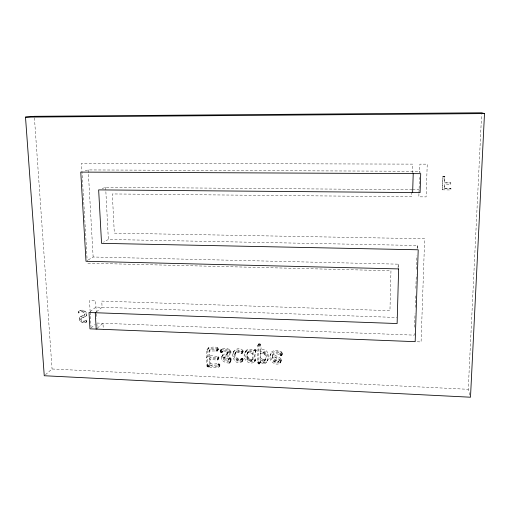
<?xml version="1.0" encoding="UTF-8"?>
<svg xmlns="http://www.w3.org/2000/svg" width="510" height="510" viewBox="0 0 510 510"><rect width="100%" height="100%" fill="white"/><g stroke="black" fill="none" stroke-linecap="round" stroke-linejoin="round"><path stroke-width="0.38" stroke-dasharray="2.55 1.91" d="M81.683 317.73L85.642 316.544L81.683 317.73L80.733 319.4L81.466 320.745L83.219 321.313L84.998 321.007L86.655 320.025L86.77 321.874L83.2 322.645L80.363 321.58L79.241 319.859L79.458 317.513L80.733 316.359L83.825 315.543L80.733 316.359M86.77 321.874C83.187 324.468 77.609 320.229 79.751 317.105M260.081 359.378L260.157 353.94L260.75 352.633C266.233 349.994 268.005 357.95 264.594 360.984L262.624 361.042L260.081 359.378L260.667 358.045L260.75 352.633M398.081 268.139L398.195 264.161L93.139 257.008L87.943 260.113M414.375 333.553L414.324 335.14L96.874 323.047M414.579 327.21L415.019 313.72M415.229 307.371L415.644 294.678M415.848 288.335L416.294 274.845M416.472 269.293L416.912 255.803M417.148 248.663L417.25 245.488L108.362 239.464L103.594 242.173M418.939 193.692L418.837 196.828L426.105 196.898L427.24 164.156L419.908 164.137L419.622 172.833M418.965 192.907L419.475 177.454M442.986 176.275L442.501 189.905L442.986 176.275L444.892 176.352L444.637 182.899L450.885 182.937L444.592 182.829L444.847 176.288M442.457 189.828L450.865 189.969L450.936 188.369L444.376 188.247L444.529 184.429L450.821 184.543L450.834 182.867M444.42 188.317L444.529 184.429M444.376 188.247L450.885 188.292L450.865 189.969M469.882 395.052L468.244 389.302L481.606 114.374M208.896 356.783L208.998 351.001L217.464 350.956C221.805 345.646 210.611 346.978 208.208 347.967L206.582 350.867L206.499 357.81L207.041 366.327L207.634 367.022L208.966 366.837C212.16 367.646 215.947 368.52 218.994 366.926L219.172 366.276C217.489 363.145 212.122 367.104 209.355 364.58L209.113 359.11L209.935 357.797L217.764 358.823L218.612 358.543L218.937 357.714L218.65 356.904L217.84 356.522L209.718 355.476L208.896 356.783L217.528 357.975L218.076 359.505L216.973 360.143L209.113 359.11M209.355 364.58L210.177 363.241L209.935 357.797M210.177 363.241C212.931 365.753 218.274 361.807 219.95 364.93L219.778 365.574C216.737 367.162 212.97 366.295 209.795 365.485L208.469 365.67L207.78 364.395L207.251 350.893L208.208 347.967M253.075 352.595L252.45 353.895L252.437 360.704C244.29 363.464 245.374 346.156 253.075 352.595L253.062 359.365L252.437 360.704M234.715 354.412C234.249 358.122 237.966 362.623 241.542 359.626L242.505 360.36L242.48 361.227C240.637 363.203 236.895 363.298 235.161 361.08A11.513 10.736 29.9 0 1 232.993 357.389C230.035 351.154 239.451 345.111 243.327 351.129L242.352 353.181L241.6 353.487C239.636 351.868 235.454 351.269 234.715 354.412C235.339 350.733 239.636 349.847 242.275 352.187L243.257 351.537M235.422 353.111C234.957 356.802 238.654 361.284 242.218 358.3L243.257 359.435L242.48 361.227M85.457 316.691C88.128 314.982 86.247 310.826 83.455 310.539C79.783 308.429 75.537 315.231 80.631 312.101C82.575 310.82 86.458 312.719 84.685 315.078C85.96 312.547 82.352 311.132 80.44 312.241M86.311 315.926C88.109 312.311 82.116 308.658 78.565 311.355M85.757 320.624C84.609 322.09 79.738 320.427 81.045 318.234M221.365 356.777C222.698 354.437 227.199 356.241 227.632 353.13C226.523 351.027 223.023 351.556 221.283 352.71C217.273 349.86 226.459 348.151 228.212 350.364C232.605 353.366 227.607 358.664 223.437 357.854L224.54 359.308L228.091 360.627L229.449 357.797C232.35 357.376 230.96 361.737 229.882 362.954C226.988 363.432 222.711 361.845 221.327 358.989C220.46 355.986 223.386 353.647 226.204 353.819C231.763 351.9 224.413 348.764 222.054 351.422C216.903 346.022 236.391 347.584 229.494 355.196M272.34 355.515C274.24 352.952 278.6 353.347 280.513 355.687L280.965 355.859C286.626 350.568 270.931 347.457 270.574 354.469C266.532 361.698 279.99 368.928 281.329 359.952L279.964 357.822L272.869 354.195L272.34 355.515L279.467 359.161L280.838 361.303M280.749 362.062L281.329 359.952M228.091 360.627L228.716 359.123C230.966 358.587 230.641 361.724 229.882 362.954M260.693 350.23C261.923 347.979 260.17 339.909 257.748 345.5C258.672 351.428 256.32 358.3 258.347 363.84L259.367 363.974L259.947 363.42L259.89 361.972L260.476 360.627C270.874 368.054 271.511 346.277 260.693 350.23L260.1 351.524C270.969 347.559 270.332 369.438 259.89 361.972M258.347 344.231L258.181 360.602L258.946 362.489L260.304 362.406L260.476 360.627M242.581 352.831L242.652 352.429C240.701 349.12 234.53 349.05 232.923 352.869M281.96 355.266C281.087 350.81 272.582 350.306 270.574 354.469M254.86 361.622L254.955 361.195C253.789 357.618 254.388 353.64 256.218 350.376L255.102 349.286L253.515 350.555L252.89 351.849C248.026 347.616 241.938 353.443 244.838 358.708C246.171 363.082 254.305 365.236 255.567 359.856C254.63 356.79 254.77 353.277 256.218 350.376M218.478 349.318L217.337 349.93L209.827 349.72L209.718 355.476M233.637 351.575L233.268 353.73L233.708 356.076A11.456 10.691 29.9 0 0 235.869 359.741C237.596 361.953 241.319 361.858 243.149 359.894M265.251 360.238C267.227 356.726 264.308 351.779 260.157 353.94M271.116 353.156C268.05 359.123 277.026 366.709 281.24 360.71M255.535 351.868L255.261 350.906L254.484 350.58L252.89 351.849M280.749 360.742L281.24 359.397M279.984 363.241L280.481 361.883M280.462 362.706L280.959 361.354M280.494 360.194L280.984 358.855M281.711 355.585L282.521 353.57M278.938 361.309L279.435 359.964L276.35 358.096L272.684 356.28L272.155 357.612C272.283 360.965 276.076 363.553 278.938 361.309L272.155 357.612M280.965 355.859L281.456 354.533L282.444 353.946M281.361 355.795L281.851 354.475M281.896 354.272L282.387 352.958M278.377 361.686L279.435 359.964M280.513 355.687L281.004 354.361C279.104 352.034 274.762 351.645 272.869 354.195M281.494 353.685L281.979 352.372M280.086 355.209L280.577 353.889M280.819 353.13L281.31 351.817M279.423 354.628L279.92 353.309M275.368 362.004L275.885 360.659L278.874 360.34M274.731 361.775L275.247 360.43L273.303 358.198L272.684 356.28M274.151 361.418L274.673 360.073M267.61 360.685L268.164 359.346M265.793 363.05L266.354 361.698M263.689 363.477L264.263 362.125M264.161 361.156L264.728 359.818L265.812 358.9M264.594 360.984L265.162 359.639M262.803 363.356L263.377 362.004M263.664 361.201L264.231 359.862L264.728 359.818M262.624 361.042L263.198 359.697L264.231 359.862M247.911 352.053C245.718 355.298 249.135 361.01 253.062 359.365M265.034 354.724L265.595 353.411M264.588 354.24L265.155 352.926M259.717 363.757L260.61 361.654M264.059 353.883L264.633 352.576M258.946 364.038L259.539 362.68M259.367 363.974L260.572 361.278M263.447 353.659L264.021 352.353M262.746 353.564L263.319 352.257M258.347 363.84L258.946 362.489M257.907 363.318L258.506 361.972M257.665 362.693L258.264 361.341M254.56 362.011L255.567 359.856M254.707 360.64L255.319 359.301M260.1 351.524L259.915 345.582L260.508 344.314M259.915 345.582L259.666 345.206L260.259 343.938M251.691 360.991L252.322 359.652M257.748 345.5L258.36 344.913L259.29 344.951L259.883 343.683M255.516 351.256L256.128 349.962M251.194 361.067L251.825 359.735M258.819 344.849L259.418 343.587M250.308 360.94L250.939 359.607M255.261 350.906L255.873 349.611M257.983 345.142L258.589 343.874M258.36 344.913L258.952 343.644M254.898 350.67L255.51 349.375M249.479 360.64L250.117 359.301M254.484 350.58L255.102 349.286M248.714 360.156L249.358 358.823M248.013 359.499L248.657 358.167M247.414 358.728L248.064 357.402M247.261 353.353L248.109 352.69L250.359 352.646L250.99 351.345M246.987 357.912L247.637 356.586M246.725 357.045L247.375 355.725M247.643 352.965L248.287 351.664M248.109 352.69L248.752 351.39M242.154 361.641L243.257 359.435M242.275 359.996L242.951 358.664M241.593 362.004L242.269 360.666M242.505 360.36L243.174 359.027M246.132 351.224L246.789 349.936L248.784 349.267L251.506 349.579L253.515 350.555M241.944 359.728L242.613 358.403M244.908 352.633L246.789 349.936M241.542 359.626L242.218 358.3M240.471 360.168L241.147 358.842M240.949 359.799L241.625 358.473M242.352 353.181L243.327 351.129M241.6 353.487L242.275 352.187M242.53 352.008L243.206 350.714M238.208 360.608L238.903 359.276M242.008 353.417L242.683 352.117M241.09 353.283L241.772 351.983M237.609 360.455L238.304 359.123M242.186 351.588L242.862 350.3M237.01 360.041L237.705 358.715M236.404 359.371L237.105 358.045M238.929 352.219L239.617 350.925M238.195 352.098L238.89 350.803M235.671 352.799L236.372 351.505M229.519 363.171L230.909 360.806M234.9 353.793L235.607 352.493M235.218 353.251L235.92 351.957M230.431 360.232L231.164 358.906M229.06 363.235L229.793 361.89L230.839 361.258M230.31 361.188L231.036 359.856M230.341 359.767L231.068 358.441M230.093 359.391L230.82 358.071M229.258 359.04L229.991 357.72M229.723 359.142L230.45 357.816M228.716 359.123L229.449 357.797M228.372 359.422L229.105 358.096M229.927 353.226L230.66 351.925M229.806 352.353L230.539 351.058M229.481 351.581L230.214 350.293M227.103 354.399L228.25 352.537M224.54 359.308L225.299 357.982L224.196 356.541L228.831 355.285L230.227 353.889M223.941 358.855L224.7 357.536M226.421 354.832L227.167 353.526M227.556 352.792L228.295 351.498M227.632 353.13L228.372 351.836M228.945 350.918L229.685 349.637M223.571 358.371L224.336 357.057M219.172 366.276L219.95 364.93M218.994 366.926L219.778 365.574M227.345 352.499L228.085 351.205M218.854 365.466L219.631 364.121M223.437 357.854L224.196 356.541M219.09 365.848L219.867 364.503M218.465 365.166L219.249 363.815M218.006 365.045L218.79 363.7M217.649 365.09L218.433 363.745M222.054 356.012L222.819 354.705M217.827 359.862L218.866 358.186M222.653 351.983L223.418 350.695M218.076 358.575L218.86 357.255M221.697 352.595L222.462 351.301M217.445 360.085L218.229 358.759M218.152 359.034L218.937 357.714M222.207 352.206L222.972 350.918M217.866 358.218L218.65 356.904M221.283 352.71L222.054 351.422M220.441 352.34L221.212 351.046M217.528 357.975L218.312 356.662M220.836 352.608L221.614 351.32M220.154 351.957L220.932 350.67M220.148 350.995L220.926 349.713M220.479 350.536L221.251 349.254M220.052 351.53L221.799 348.865M208.59 367.066L209.419 365.715M208.966 366.837L209.795 365.485M208.144 367.123L208.972 365.778M207.264 366.754L208.099 365.402M217.081 351.167L218.541 348.808M207.634 367.022L208.469 365.67M217.464 350.956L217.483 349.312L218.274 348.037M207.041 366.327L207.87 364.981M216.546 351.218L217.337 349.93M217.681 349.656L218.465 348.381M206.952 365.74L207.78 364.395M215.864 351.116L216.661 349.834M206.901 349.885C209.4 347.253 213.983 348.795 217.164 349.063L217.961 347.788M216.731 348.897L217.521 347.629M206.499 357.81L207.34 356.496M208.998 351.001L209.827 349.72M209.591 350.784L210.413 349.503M246.075 350.561C241.683 356.19 249.843 365.313 255.472 360.283M208.029 348.859L208.864 347.584M222.417 355.043C220.243 359.448 226.676 361.309 229.793 361.89M84.87 314.931L83.64 315.69M45.454 374.697L52.058 368.998L468.244 389.302M97.327 328.115L102.975 323.276L103.307 329.39M91.118 327.873L95.147 324.494M96.511 311.737L102.096 307.281L101.751 301.091L389.946 310.66L390.966 270.74L87.318 263.185M86.655 320.025L86.585 322.027M90.168 311.597L95.969 307.071L396.723 317.469M102.147 188.579L105.64 187.278L411.812 189.714L411.595 196.764L112.34 193.947L114.316 233.14L424.651 238.75L421.081 341.929L416.313 341.745M85.227 170.793L88.204 169.926L419.673 171.296L420.195 172.476M443.031 176.339L444.892 176.352M412.539 189.72L419.073 189.771L419.583 191.199M228.831 359.301L225.299 357.982M275.247 360.43L275.885 360.659M281.004 354.361L281.456 354.533M250.359 352.646L252.45 353.895M263.198 359.697L260.667 358.045M259.29 344.951L259.666 345.206M413.011 173.037L412.38 171.264L412.596 164.118L81.485 163.245L87.229 261.598M417.25 245.488L417.888 248.357M398.195 264.161L398.565 268.126M34.444 117.906L52.058 368.998M78.757 311.208L78.871 313.146M90.149 311.661L89.505 300.683L95.625 300.887L96.32 313.159M90.193 312.445L90.378 315.582M90.423 316.366L91.016 326.559M88.204 169.926L93.139 257.008M96.358 313.918L96.619 318.482M96.919 323.812L97.225 329.154M105.64 187.278L108.362 239.464"/><path stroke-width="0.76" d="M412.635 192.563L413.221 173.63M484.5 113.583L470.494 397.214L44.255 375.736L25.5 117.128L34.329 116.318L481.689 112.786L484.5 113.583L25.5 117.128M95.268 312.726L96.199 329.084M398.635 268.917L397.124 323.538L89.008 312.502L89.964 328.842L415.178 341.668L418.206 249.792L101.547 243.334L98.653 189.886L420.093 192.627L420.718 173.661L80.765 172.093L85.999 261.273L398.635 268.917"/></g></svg>
